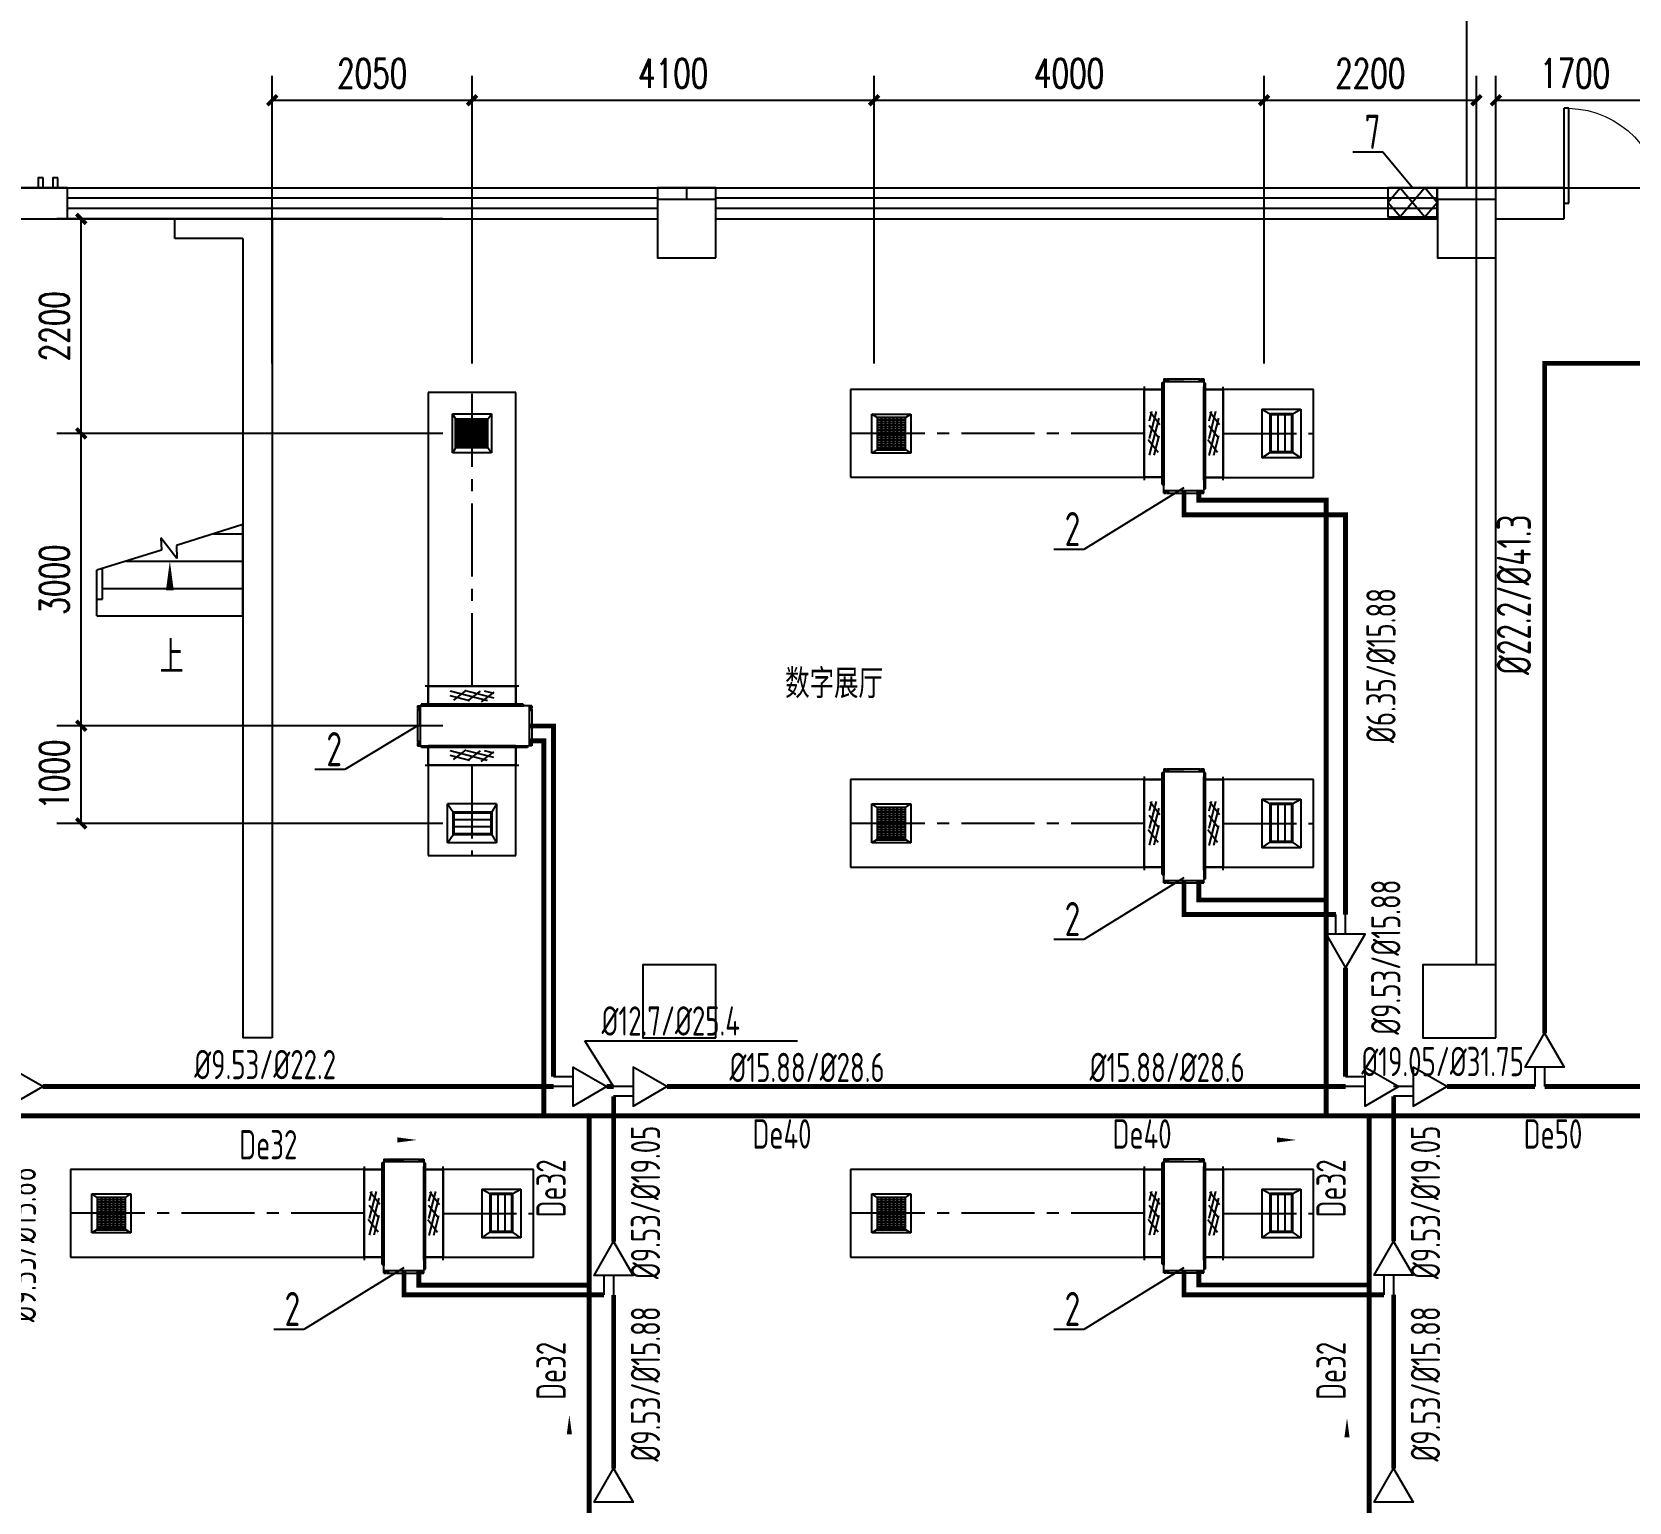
# Model space of a CAD drawing. Extents: x 1738143 to 1822243, y -608375 to -303375.
# Drawn here: x 1767675 to 1784056, y -572024 to -556943 of the extents above; entities that cross this region are included whole.
import ezdxf

# ---------------------------------------------------------------- set-up
doc = ezdxf.new("R2010")
doc.units = 0
doc.header["$LTSCALE"] = 1000
doc.header["$MEASUREMENT"] = 0
doc.linetypes.add('CENTER2', pattern=[1.125, 0.75, -0.125, 0.125, -0.125])
doc.layers.add('A-FLOR-IDEN', color=7, linetype='Continuous', lineweight=20)
for name, color, linetype in [('COLUMN', 9, 'Continuous'), ('DIM-空冷凝水', 3, 'Continuous'), ('DIM_SYMB', 3, 'Continuous'), ('DUCT-排风风口', 7, 'Continuous'), ('DUCT-送风中心线', 5, 'CENTER2'), ('DUCT-送风法兰', 2, 'Continuous'), ('DUCT-送风管', 4, 'Continuous'), ('DUCT-送风管端线', 2, 'Continuous'), ('DUCT-送风阀门', 7, 'Continuous'), ('PIPE-空冷凝水', 150, 'CENTER2'), ('STAIR', 2, 'Continuous'), ('TH_DIM', 3, 'Continuous'), ('TH_TEXT', 7, 'Continuous'), ('VRV-EQUIP', 7, 'Continuous'), ('VRV-PIPE', 1, 'Continuous'), ('VRV-配件', 1, 'Continuous'), ('WALL', 9, 'Continuous'), ('WINDOW', 4, 'Continuous'), ('采暖', 7, 'Continuous')]:
    doc.layers.add(name, color=color, linetype=linetype)
doc.styles.add('_TCH_DIM', font='SIMPLEX', dxfattribs={"bigfont": 'GBCBIG'})
doc.styles.add('_TCH_DIM_T3', font='SIMPLEX', dxfattribs={"width": 0.705882, "bigfont": 'GBCBIG'})
doc.styles.add('ROS', font='simhei.ttf', dxfattribs={"width": 0.7})
doc.styles.add('TSSD_Dimension', font='tssdeng.shx', dxfattribs={"width": 0.7, "bigfont": 'hztxt.shx'})
doc.styles.add('TSSD_Rein', font='Tssdeng.shx', dxfattribs={"width": 0.7, "bigfont": 'hztxt.shx'})
doc.dimstyles.new('_TCH_ARCH&&100', dxfattribs={"dimtxt": 297.5, "dimasz": 100, "dimexe": 250, "dimexo": 300, "dimgap": 126.25, "dimtad": 1, "dimdec": 0, "dimzin": 0, "dimdsep": 46, "dimtxsty": '_TCH_DIM_T3', "dimblk": 'ARCHTICK', "dimcen": 0.09, "dimclrt": 7, "dimazin": 2, "dimtfac": 1, "dimtdec": 0, "dimtix": 1, "dimtmove": 2, "dimatfit": 3, "dimfxl": 30, "dimtolj": 1, "dimtzin": 0, "dimarcsym": 0})

# ---------------------------------------------------------------- blocks, each defined once
blk = doc.blocks.new('_FZHK')
blk.add_lwpolyline([(-0.5, -0.5), (0.5, -0.5), (0.5, 0.5), (-0.5, 0.5)], close=True)
blk = doc.blocks.new('$DorLib2D$00000002')
for p, q in [((-0.5, 0), (-0.5, 0.4875)), ((-0.475, 0.4875), (-0.5, 0.4875)), ((-0.475, 0), (-0.475, 0.4875)), ((0.475, 0), (0.475, 0.4875)), ((0.475, 0.4875), (0.5, 0.4875)), ((0.5, 0), (0.5, 0.4875)), ((-0.5, 0), (-0.475, 0)), ((0.5, 0), (0.475, 0))]:
    blk.add_line(p, q)
at = {"lineweight": 13}
for centre, start, end in [((-0.4875, 0), 0, 88.53072), ((0.4875, 0), 91.46928, 180)]:
    blk.add_arc(centre, 0.4875, start, end, dxfattribs=at)
blk = doc.blocks.new('$WINLIB2D$00000001')
at = {"color": 0}
for points in [[(-0.5, 0.5), (-0.5, -0.5)], [(-0.5, 0.5), (0.5, 0.5)], [(0.5, -0.5), (0.5, 0.5)], [(0.5, 0.1667), (-0.5, 0.1667)], [(0.5, -0.1667), (-0.5, -0.1667)], [(-0.5, -0.5), (0.5, -0.5)]]:
    blk.add_lwpolyline(points, dxfattribs=at)
blk = doc.blocks.new('A$C5FE91731')
at = {"color": 175}
for points in [[(-23493.2, 19801.1), (-23543.2, 19801.1), (-23543.2, 19701.1), (-23493.2, 19701.1)], [(-23343.2, 19801.1), (-23393.2, 19801.1), (-23393.2, 19701.1), (-23343.2, 19701.1)]]:
    blk.add_lwpolyline(points, close=True, dxfattribs=at)
at = {"layer": 'DIM_SYMB'}
blk.add_lwpolyline([(-22193.2, 15171.1, 0, 0, 0), (-22193.2, 15871.1, 0, 80, 0), (-22193.2, 15571.1, 0, 0, 0)], format="xyseb", dxfattribs=at)
at = {"layer": 'STAIR'}
for p, q in [((-21443.2, 16245.8), (-22126.5, 16032)), ((-21443.2, 15311.1), (-21443.2, 16245.8)), ((-22120.9, 15897.1), (-22284.2, 16110.8)), ((-22284.2, 16110.8), (-22279, 15984.3)), ((-21745.9, 16151.1), (-21443.2, 16151.1)), ((-22279, 15984.3), (-22943.2, 15776.4)), ((-22126.5, 16032), (-22120.9, 15897.1)), ((-22943.2, 15481.1), (-22943.2, 15776.4)), ((-22943.2, 15481.1), (-22943.2, 15776.4)), ((-22883.2, 15481.1), (-22883.2, 15795.2)), ((-22640.6, 15871.1), (-21443.2, 15871.1)), ((-22883.2, 15591.1), (-21443.2, 15591.1)), ((-22943.2, 15311.1), (-22943.2, 15481.1)), ((-22943.2, 15481.1), (-22883.2, 15481.1)), ((-22943.2, 15311.1), (-21443.2, 15311.1))]:
    blk.add_line(p, q, dxfattribs=at)
blk.add_lwpolyline([(-893.2, 19701.1), (-893.2, 22701.1), (-8893.2, 22701.1), (-8893.2, 19701.1)], dxfattribs=at)
at = {"layer": 'WALL'}
for p, q in [((-23243.2, 19701.1), (-25313.2, 19701.1)), ((-23243.2, 19381.1), (-23243.2, 19701.1)), ((-16893.2, 19701.1), (-17193.2, 19701.1)), ((-17193.2, 19701.1), (-17193.2, 19581.1)), ((-16593.6, 19701.1), (-16893.2, 19701.1)), ((-16893.2, 19701.1), (-16893.2, 19581.1)), ((-16593.6, 19581.1), (-16593.6, 19701.1)), ((-8893.2, 19701.1), (-9193.6, 19701.1)), ((-9193.6, 19701.1), (-9193.6, 19381.1)), ((-7893.2, 19701.1), (-8893.2, 19701.1)), ((-7893.2, 19381.1), (-7893.2, 19701.1)), ((-24593.2, 19381.1), (-23243.2, 19381.1)), ((-21143.2, 19381.1), (-22143.2, 19381.1)), ((-22143.2, 19181.1), (-22143.2, 19381.1)), ((-21143.2, 19381.1), (-21143.2, 10981.1)), ((-9193.6, 19381.1), (-9193.2, 19381.1)), ((-8593.2, 19381.1), (-7893.2, 19381.1)), ((-21443.2, 19181.1), (-22143.2, 19181.1)), ((-21443.2, 19181.1), (-21443.2, 10981.1)), ((-8793.2, 11731.1), (-8793.2, 18981.1)), ((-8593.2, 11731.1), (-8593.2, 18981.1)), ((-21143.2, 10981.1), (-21443.2, 10981.1))]:
    blk.add_line(p, q, dxfattribs=at)
at = {"layer": 'COLUMN', "rotation": 90}
for p, xscale, yscale, zscale in [((-16893.2, 19281.1), 600, 600, 600), ((-8893.2, 19281.1), 600, 600, 600), ((-16968.2, 11356.1), 749.9999999131542, 750, 750), ((-8968.2, 11356.1), 749.9999999131542, 750, 750)]:
    blk.add_blockref('_FZHK', p, dxfattribs=dict(at, xscale=xscale, yscale=yscale, zscale=zscale))
at = {"layer": 'WINDOW', "rotation": 180}
for name, p, xscale, yscale, zscale in [('$DorLib2D$00000002', (-6893.2, 19541.1), 2000, -2000, 2000), ('$WINLIB2D$00000001', (-20218.2, 19541.1), -6050.000000000058, 320, -6050.000000000058), ('$WINLIB2D$00000001', (-12893.6, 19541.1), -7400, 320, -7400)]:
    blk.add_blockref(name, p, dxfattribs=dict(at, xscale=xscale, yscale=yscale, zscale=zscale))
at = {"layer": 'A-FLOR-IDEN', "style": 'ROS', "width": 0.7}
blk.add_text('数字展厅', height=262.87, dxfattribs=at).set_placement((-15883, 14493.4))
at = {"layer": 'DIM_SYMB', "color": 7, "style": '_TCH_DIM'}
blk.add_text('上', height=337.6, dxfattribs=at).set_placement((-22297.5, 14716.1))
blk = doc.blocks.new('_ArchTick')
at = {"color": 0, "linetype": 'ByBlock', "const_width": 0.4}
blk.add_lwpolyline([(-0.5, -0.5), (0.5, 0.5)], dxfattribs=at)
blk = doc.blocks.new('*D641')
at = {"layer": 'Defpoints', "color": 0, "transparency": 16777216}
for p in [(1784313, -557644), (1782690, -560644), (1784313, -560644)]:
    blk.add_point(p, dxfattribs=at)
at = {"layer": 'TH_DIM', "color": 0, "lineweight": -2, "transparency": 16777216}
for p, q in [((1782690, -560344), (1782690, -557394)), ((1784313, -560344), (1784313, -557394)), ((1782690, -557644), (1784313, -557644))]:
    blk.add_line(p, q, dxfattribs=at)
at = {"layer": 'TH_DIM', "color": 0, "lineweight": -2, "transparency": 16777216, "xscale": 100, "yscale": 100, "zscale": 100, "rotation": 180}
blk.add_blockref('_ArchTick', (1782690, -557644), dxfattribs=at)
at = {"layer": 'TH_DIM', "color": 0, "lineweight": -2, "transparency": 16777216, "xscale": 100, "yscale": 100, "zscale": 100}
blk.add_blockref('_ArchTick', (1784313, -557644), dxfattribs=at)
at = {"layer": 'TH_DIM', "color": 7, "transparency": 16777216, "insert": (1783502, -557369), "char_height": 297.5, "attachment_point": 5, "style": '_TCH_DIM_T3'}
blk.add_mtext('\\A1;1700', dxfattribs=at)
blk = doc.blocks.new('*D642')
at = {"layer": 'Defpoints', "color": 0, "transparency": 16777216}
for p in [(1772190, -557644), (1770140, -560644), (1772190, -560644)]:
    blk.add_point(p, dxfattribs=at)
at = {"layer": 'TH_DIM', "color": 0, "lineweight": -2, "transparency": 16777216}
for p, q in [((1770140, -560344), (1770140, -557394)), ((1772190, -560344), (1772190, -557394)), ((1770140, -557644), (1772190, -557644))]:
    blk.add_line(p, q, dxfattribs=at)
at = {"layer": 'TH_DIM', "color": 0, "lineweight": -2, "transparency": 16777216, "xscale": 100, "yscale": 100, "zscale": 100, "rotation": 180}
blk.add_blockref('_ArchTick', (1770140, -557644), dxfattribs=at)
at = {"layer": 'TH_DIM', "color": 0, "lineweight": -2, "transparency": 16777216, "xscale": 100, "yscale": 100, "zscale": 100}
blk.add_blockref('_ArchTick', (1772190, -557644), dxfattribs=at)
at = {"layer": 'TH_DIM', "color": 7, "transparency": 16777216, "insert": (1771165, -557369), "char_height": 297.5, "attachment_point": 5, "style": '_TCH_DIM_T3'}
blk.add_mtext('\\A1;2050', dxfattribs=at)
blk = doc.blocks.new('*D643')
at = {"layer": 'Defpoints', "color": 0, "transparency": 16777216}
for p in [(1776313, -557644), (1772190, -560644), (1776313, -560644)]:
    blk.add_point(p, dxfattribs=at)
at = {"layer": 'TH_DIM', "color": 0, "lineweight": -2, "transparency": 16777216}
for p, q in [((1772190, -560344), (1772190, -557394)), ((1776313, -560344), (1776313, -557394)), ((1772190, -557644), (1776313, -557644))]:
    blk.add_line(p, q, dxfattribs=at)
at = {"layer": 'TH_DIM', "color": 0, "lineweight": -2, "transparency": 16777216, "xscale": 100, "yscale": 100, "zscale": 100, "rotation": 180}
blk.add_blockref('_ArchTick', (1772190, -557644), dxfattribs=at)
at = {"layer": 'TH_DIM', "color": 0, "lineweight": -2, "transparency": 16777216, "xscale": 100, "yscale": 100, "zscale": 100}
blk.add_blockref('_ArchTick', (1776313, -557644), dxfattribs=at)
at = {"layer": 'TH_DIM', "color": 7, "transparency": 16777216, "insert": (1774252, -557369), "char_height": 297.5, "attachment_point": 5, "style": '_TCH_DIM_T3'}
blk.add_mtext('\\A1;4100', dxfattribs=at)
blk = doc.blocks.new('*D644')
at = {"layer": 'Defpoints', "color": 0, "transparency": 16777216}
for p in [(1780313, -557644), (1776313, -560644), (1780313, -560644)]:
    blk.add_point(p, dxfattribs=at)
at = {"layer": 'TH_DIM', "color": 0, "lineweight": -2, "transparency": 16777216}
for p, q in [((1776313, -560344), (1776313, -557394)), ((1780313, -560344), (1780313, -557394)), ((1776313, -557644), (1780313, -557644))]:
    blk.add_line(p, q, dxfattribs=at)
at = {"layer": 'TH_DIM', "color": 0, "lineweight": -2, "transparency": 16777216, "xscale": 100, "yscale": 100, "zscale": 100, "rotation": 180}
blk.add_blockref('_ArchTick', (1776313, -557644), dxfattribs=at)
at = {"layer": 'TH_DIM', "color": 0, "lineweight": -2, "transparency": 16777216, "xscale": 100, "yscale": 100, "zscale": 100}
blk.add_blockref('_ArchTick', (1780313, -557644), dxfattribs=at)
at = {"layer": 'TH_DIM', "color": 7, "transparency": 16777216, "insert": (1778313, -557369), "char_height": 297.5, "attachment_point": 5, "style": '_TCH_DIM_T3'}
blk.add_mtext('\\A1;4000', dxfattribs=at)
blk = doc.blocks.new('*D645')
at = {"layer": 'Defpoints', "color": 0, "transparency": 16777216}
for p in [(1782490, -557644), (1780313, -560644), (1782490, -560644)]:
    blk.add_point(p, dxfattribs=at)
at = {"layer": 'TH_DIM', "color": 0, "lineweight": -2, "transparency": 16777216}
for p, q in [((1780313, -560344), (1780313, -557394)), ((1782490, -560344), (1782490, -557394)), ((1780313, -557644), (1782490, -557644))]:
    blk.add_line(p, q, dxfattribs=at)
at = {"layer": 'TH_DIM', "color": 0, "lineweight": -2, "transparency": 16777216, "xscale": 100, "yscale": 100, "zscale": 100, "rotation": 180}
blk.add_blockref('_ArchTick', (1780313, -557644), dxfattribs=at)
at = {"layer": 'TH_DIM', "color": 0, "lineweight": -2, "transparency": 16777216, "xscale": 100, "yscale": 100, "zscale": 100}
blk.add_blockref('_ArchTick', (1782490, -557644), dxfattribs=at)
at = {"layer": 'TH_DIM', "color": 7, "transparency": 16777216, "insert": (1781402, -557369), "char_height": 297.5, "attachment_point": 5, "style": '_TCH_DIM_T3'}
blk.add_mtext('\\A1;2200', dxfattribs=at)
blk = doc.blocks.new('*D646')
at = {"layer": 'Defpoints', "color": 0, "transparency": 16777216}
for p in [(1768181, -564061), (1772188, -564061), (1772188, -565062)]:
    blk.add_point(p, dxfattribs=at)
at = {"layer": 'TH_DIM', "color": 0, "lineweight": -2, "transparency": 16777216}
for p, q in [((1771888, -564061), (1767931, -564061)), ((1768181, -565062), (1768181, -564061)), ((1771888, -565062), (1767931, -565062))]:
    blk.add_line(p, q, dxfattribs=at)
at = {"layer": 'TH_DIM', "color": 0, "lineweight": -2, "transparency": 16777216, "xscale": 100, "yscale": 100, "zscale": 100}
for p, rotation in [((1768181, -564061), 90), ((1768181, -565062), 270)]:
    blk.add_blockref('_ArchTick', p, dxfattribs=dict(at, rotation=rotation))
at = {"layer": 'TH_DIM', "color": 7, "transparency": 16777216, "insert": (1767906, -564561), "char_height": 297.5, "attachment_point": 5, "rotation": 90, "style": '_TCH_DIM_T3'}
blk.add_mtext('\\A1;1000', dxfattribs=at)
blk = doc.blocks.new('*D647')
at = {"layer": 'Defpoints', "color": 0, "transparency": 16777216}
for p in [(1768181, -561062), (1772188, -561062), (1772188, -564061)]:
    blk.add_point(p, dxfattribs=at)
at = {"layer": 'TH_DIM', "color": 0, "lineweight": -2, "transparency": 16777216}
for p, q in [((1771888, -561062), (1767931, -561062)), ((1768181, -564061), (1768181, -561062)), ((1771888, -564061), (1767931, -564061))]:
    blk.add_line(p, q, dxfattribs=at)
at = {"layer": 'TH_DIM', "color": 0, "lineweight": -2, "transparency": 16777216, "xscale": 100, "yscale": 100, "zscale": 100}
for p, rotation in [((1768181, -561062), 90), ((1768181, -564061), 270)]:
    blk.add_blockref('_ArchTick', p, dxfattribs=dict(at, rotation=rotation))
at = {"layer": 'TH_DIM', "color": 7, "transparency": 16777216, "insert": (1767906, -562561), "char_height": 297.5, "attachment_point": 5, "rotation": 90, "style": '_TCH_DIM_T3'}
blk.add_mtext('\\A1;3000', dxfattribs=at)
blk = doc.blocks.new('*D648')
at = {"layer": 'Defpoints', "color": 0, "transparency": 16777216}
for p in [(1768181, -558862), (1772188, -558862), (1772188, -561062)]:
    blk.add_point(p, dxfattribs=at)
at = {"layer": 'TH_DIM', "color": 0, "lineweight": -2, "transparency": 16777216}
for p, q in [((1771888, -558862), (1767931, -558862)), ((1768181, -561062), (1768181, -558862)), ((1771888, -561062), (1767931, -561062))]:
    blk.add_line(p, q, dxfattribs=at)
at = {"layer": 'TH_DIM', "color": 0, "lineweight": -2, "transparency": 16777216, "xscale": 100, "yscale": 100, "zscale": 100}
for p, rotation in [((1768181, -558862), 90), ((1768181, -561062), 270)]:
    blk.add_blockref('_ArchTick', p, dxfattribs=dict(at, rotation=rotation))
at = {"layer": 'TH_DIM', "color": 7, "transparency": 16777216, "insert": (1767906, -559962), "char_height": 297.5, "attachment_point": 5, "rotation": 90, "style": '_TCH_DIM_T3'}
blk.add_mtext('\\A1;2200', dxfattribs=at)
blk = doc.blocks.new('$风口$00000108')
for p, q in [((-250, 135), (-190, 75)), ((-250, -135), (-250, 135)), ((250, 135), (200, 75)), ((250, 135), (250, -135)), ((200, 25), (-190, 25)), ((-250, -135), (-190, -75)), ((200, -25), (-190, -25)), ((200, -75), (250, -135)), ((250, -135), (-250, -135))]:
    blk.add_line(p, q)
at = {"linetype": 'Continuous'}
blk.add_line((250, 135), (-250, 135), dxfattribs=at)
at = {"lineweight": 40}
for p, q in [((-190, 75), (200, 75)), ((-190, -75), (-190, 75)), ((200, 75), (200, -75)), ((-190, -75), (200, -75))]:
    blk.add_line(p, q, dxfattribs=at)
blk = doc.blocks.new('$风口$00000138')
for p, q in [((-195, 130), (195, 130)), ((-195, -130), (-195, 130)), ((-160, 95), (-195, 130)), ((160, 95), (195, 130)), ((195, 130), (195, -130)), ((160, 95), (-160, 95)), ((160, -95), (160, 95)), ((-160, -95), (-195, -130)), ((-160, -95), (160, -95)), ((160, -95), (195, -130)), ((195, -130), (-195, -130))]:
    blk.add_line(p, q)
at = {"lineweight": 40}
blk.add_line((-160, 95), (-160, -95), dxfattribs=at)
at = {"lineweight": -3}
for p, q in [((-140, 68.5), (-160, 68.5)), ((-160, 64), (-140, 64)), ((-140, 42), (-160, 42)), ((-160, 37.5), (-140, 37.5)), ((-140, 15.5), (-160, 15.5)), ((-160, 11), (-140, 11)), ((-140, -95), (-140, 95)), ((-135, 95), (-135, -95)), ((-115, 68.5), (-135, 68.5)), ((-135, 64), (-115, 64)), ((-115, 42), (-135, 42)), ((-135, 37.5), (-115, 37.5)), ((-115, 15.5), (-135, 15.5)), ((-135, 11), (-115, 11)), ((-115, -95), (-115, 95)), ((-110, 95), (-110, -95)), ((-90, 68.5), (-110, 68.5)), ((-110, 64), (-90, 64)), ((-90, 42), (-110, 42)), ((-110, 37.5), (-90, 37.5)), ((-90, 15.5), (-110, 15.5)), ((-110, 11), (-90, 11)), ((-90, -95), (-90, 95)), ((-85, 95), (-85, -95)), ((-65, 68.5), (-85, 68.5)), ((-85, 64), (-65, 64)), ((-65, 42), (-85, 42)), ((-85, 37.5), (-65, 37.5)), ((-65, 15.5), (-85, 15.5)), ((-85, 11), (-65, 11)), ((-65, -95), (-65, 95)), ((-60, 95), (-60, -95)), ((-40, 68.5), (-60, 68.5)), ((-60, 64), (-40, 64)), ((-40, 42), (-60, 42)), ((-60, 37.5), (-40, 37.5)), ((-40, 15.5), (-60, 15.5)), ((-60, 11), (-40, 11)), ((-40, -95), (-40, 95)), ((-35, 95), (-35, -95)), ((-15, 68.5), (-35, 68.5)), ((-35, 64), (-15, 64)), ((-15, 42), (-35, 42)), ((-35, 37.5), (-15, 37.5)), ((-15, 15.5), (-35, 15.5)), ((-35, 11), (-15, 11)), ((-15, -95), (-15, 95)), ((-10, 95), (-10, -95)), ((10, 68.5), (-10, 68.5)), ((-10, 64), (10, 64)), ((10, 42), (-10, 42)), ((-10, 37.5), (10, 37.5)), ((10, 15.5), (-10, 15.5)), ((-10, 11), (10, 11)), ((10, -95), (10, 95)), ((15, 95), (15, -95)), ((35, 68.5), (15, 68.5)), ((15, 64), (35, 64)), ((35, 42), (15, 42)), ((15, 37.5), (35, 37.5)), ((35, 15.5), (15, 15.5)), ((15, 11), (35, 11)), ((35, -95), (35, 95)), ((40, 95), (40, -95)), ((60, 68.5), (40, 68.5)), ((40, 64), (60, 64)), ((60, 42), (40, 42)), ((40, 37.5), (60, 37.5)), ((60, 15.5), (40, 15.5)), ((40, 11), (60, 11)), ((60, -95), (60, 95)), ((65, 95), (65, -95)), ((85, 68.5), (65, 68.5)), ((65, 64), (85, 64)), ((85, 42), (65, 42)), ((65, 37.5), (85, 37.5)), ((85, 15.5), (65, 15.5)), ((65, 11), (85, 11)), ((85, -95), (85, 95)), ((90, 95), (90, -95)), ((110, 68.5), (90, 68.5)), ((90, 64), (110, 64)), ((110, 42), (90, 42)), ((90, 37.5), (110, 37.5)), ((110, 15.5), (90, 15.5)), ((90, 11), (110, 11)), ((110, -95), (110, 95)), ((115, 95), (115, -95)), ((135, 68.5), (115, 68.5)), ((115, 64), (135, 64)), ((135, 42), (115, 42)), ((115, 37.5), (135, 37.5)), ((135, 15.5), (115, 15.5)), ((115, 11), (135, 11)), ((135, -95), (135, 95)), ((140, 95), (140, -95)), ((160, 68.5), (140, 68.5)), ((140, 64), (160, 64)), ((160, 42), (140, 42)), ((140, 37.5), (160, 37.5)), ((160, 15.5), (140, 15.5)), ((140, 11), (160, 11)), ((-140, -11), (-160, -11)), ((-160, -15.5), (-140, -15.5)), ((-140, -37.5), (-160, -37.5)), ((-160, -42), (-140, -42)), ((-140, -64), (-160, -64)), ((-160, -68.5), (-140, -68.5)), ((-115, -11), (-135, -11)), ((-135, -15.5), (-115, -15.5)), ((-115, -37.5), (-135, -37.5)), ((-135, -42), (-115, -42)), ((-115, -64), (-135, -64)), ((-135, -68.5), (-115, -68.5)), ((-90, -11), (-110, -11)), ((-110, -15.5), (-90, -15.5)), ((-90, -37.5), (-110, -37.5)), ((-110, -42), (-90, -42)), ((-90, -64), (-110, -64)), ((-110, -68.5), (-90, -68.5)), ((-65, -11), (-85, -11)), ((-85, -15.5), (-65, -15.5)), ((-65, -37.5), (-85, -37.5)), ((-85, -42), (-65, -42)), ((-65, -64), (-85, -64)), ((-85, -68.5), (-65, -68.5)), ((-40, -11), (-60, -11)), ((-60, -15.5), (-40, -15.5)), ((-40, -37.5), (-60, -37.5)), ((-60, -42), (-40, -42)), ((-40, -64), (-60, -64)), ((-60, -68.5), (-40, -68.5)), ((-15, -11), (-35, -11)), ((-35, -15.5), (-15, -15.5)), ((-15, -37.5), (-35, -37.5)), ((-35, -42), (-15, -42)), ((-15, -64), (-35, -64)), ((-35, -68.5), (-15, -68.5)), ((10, -11), (-10, -11)), ((-10, -15.5), (10, -15.5)), ((10, -37.5), (-10, -37.5)), ((-10, -42), (10, -42)), ((10, -64), (-10, -64)), ((-10, -68.5), (10, -68.5)), ((35, -11), (15, -11)), ((15, -15.5), (35, -15.5)), ((35, -37.5), (15, -37.5)), ((15, -42), (35, -42)), ((35, -64), (15, -64)), ((15, -68.5), (35, -68.5)), ((60, -11), (40, -11)), ((40, -15.5), (60, -15.5)), ((60, -37.5), (40, -37.5)), ((40, -42), (60, -42)), ((60, -64), (40, -64)), ((40, -68.5), (60, -68.5)), ((85, -11), (65, -11)), ((65, -15.5), (85, -15.5)), ((85, -37.5), (65, -37.5)), ((65, -42), (85, -42)), ((85, -64), (65, -64)), ((65, -68.5), (85, -68.5)), ((110, -11), (90, -11)), ((90, -15.5), (110, -15.5)), ((110, -37.5), (90, -37.5)), ((90, -42), (110, -42)), ((110, -64), (90, -64)), ((90, -68.5), (110, -68.5)), ((135, -11), (115, -11)), ((115, -15.5), (135, -15.5)), ((135, -37.5), (115, -37.5)), ((115, -42), (135, -42)), ((135, -64), (115, -64)), ((115, -68.5), (135, -68.5)), ((160, -11), (140, -11)), ((140, -15.5), (160, -15.5)), ((160, -37.5), (140, -37.5)), ((140, -42), (160, -42)), ((160, -64), (140, -64)), ((140, -68.5), (160, -68.5))]:
    blk.add_line(p, q, dxfattribs=at)
blk = doc.blocks.new('$VRV_海信日立$00000013')
for p, q in [((-450, 135), (-430, 135)), ((-450, 135), (-450, 118.25)), ((-443.5, 118.25), (-450, 118.25)), ((-443.5, 111.75), (-450, 111.75)), ((-450, 111.75), (-450, -111.75)), ((-443.5, 118.25), (-443.5, 121.5)), ((-443.5, 108.5), (-443.5, 111.75)), ((-436.5, 121.5), (-436.5, 108.5)), ((-430, 135), (-430, -135)), ((-429.6, 134.6), (-430, 134.6)), ((-430, -0.5), (-430, 134.6)), ((-429.6, 135), (-429.6, 134.6)), ((-429.6, 135), (389, 135)), ((-429, 135.5), (-429, 135)), ((389, 135.5), (-429, 135.5)), ((389, 135), (-429, 135)), ((382, 147.5), (-422, 147.5)), ((-422, 147.5), (-422, 135.5)), ((375, 135.5), (375, 135)), ((382, 147.5), (382, 135.5)), ((389, 135.5), (389, 135)), ((389, 134.6), (389, 135)), ((430, 134.6), (389, 134.6)), ((430, 134.6), (429.6, 134.6)), ((430, 135), (430, -135)), ((450, 135), (430, 135)), ((430, 134.6), (430, -6.5)), ((436.5, 121.5), (436.5, 108.5)), ((443.5, 118.25), (443.5, 121.5)), ((443.5, 118.25), (450, 118.25)), ((443.5, 111.75), (450, 111.75)), ((443.5, 108.5), (443.5, 111.75)), ((450, 135), (450, 118.25)), ((450, 111.75), (450, -111.75)), ((430, -46.617211), (430, -74.743728)), ((430, -84.256272), (430, -135)), ((-443.5, -111.75), (-450, -111.75)), ((-450, -118.25), (-450, -135)), ((-443.5, -118.25), (-450, -118.25)), ((-450, -135), (-430, -135)), ((-443.5, -108.5), (-443.5, -111.75)), ((-443.5, -118.25), (-443.5, -121.5)), ((-436.5, -121.5), (-436.5, -108.5)), ((-430, -134.6), (-429.6, -134.6)), ((-429.6, -134.6), (-429.6, -135)), ((-429.6, -135), (-425, -135)), ((-425, -135), (425.014933, -135)), ((-425, -135.5), (-425, -135)), ((-425, -135.5), (425.014933, -135.5)), ((-418, -147.5), (-418, -135)), ((418, -147.5), (-418, -147.5)), ((418, -135.5), (418, -147.5)), ((425, -135), (425, -135.5)), ((429.6, -135), (425.014933, -135)), ((430, -134.6), (429.6, -134.6)), ((429.6, -134.6), (429.6, -135)), ((450, -135), (430, -135)), ((436.5, -108.5), (436.5, -121.5)), ((443.5, -108.5), (443.5, -111.75)), ((443.5, -111.75), (450, -111.75)), ((443.5, -118.25), (450, -118.25)), ((443.5, -118.25), (443.5, -121.5)), ((450, -118.25), (450, -135))]:
    blk.add_line(p, q)
for centre, start, end in [((-440, 121.5), 90, 180), ((-440, 108.5), 180, 270), ((-440, 121.5), 0, 90), ((-440, 108.5), 270, 0), ((440, 121.5), 90, 180), ((440, 108.5), 180, 270), ((440, 121.5), 0, 90), ((440, 108.5), 270, 0), ((-440, -108.5), 90, 180), ((-440, -108.5), 0, 90), ((440, -108.5), 90, 180), ((440, -108.5), 0, 90), ((-440, -121.5), 180, 270), ((-440, -121.5), 270, 0), ((440, -121.5), 180, 270), ((440, -121.5), 270, 0)]:
    blk.add_arc(centre, 3.5, start, end)
blk = doc.blocks.new('00000589Body')
at = {"color": 0, "linetype": 'ByBlock', "lineweight": -2}
for p, q in [((250, 500), (-250, 500)), ((-250, -500), (-250, 500)), ((250, -500), (250, 500)), ((-250, -500), (250, -500))]:
    blk.add_line(p, q, dxfattribs=at)
at = {"color": 0, "linetype": 'ByBlock'}
for p, q in [((-125, -174), (120, 250)), ((-125, 26), (4, 250)), ((145, 69), (-105, 213)), ((125, -93), (-125, 51)), ((-53, -250), (125, 59)), ((96, -246), (-154, -102)), ((62, -250), (125, -141))]:
    blk.add_line(p, q, dxfattribs=at)

msp = doc.modelspace()

# ---------------------------------------------------------------- hatches: boundary and pattern name
at = {"layer": 'PIPE-空冷凝水', "linetype": 'CENTER2'}
for points in [[(1779642.5, -561747.4), (1779617.5, -561747.4), (1779617.5, -561772.4)], [(1779642.5, -561747.4), (1779642.5, -561772.4), (1779617.5, -561772.4)], [(1780948.5, -561747.4), (1780948.5, -561722.4), (1780973.5, -561722.4)], [(1780948.5, -561747.4), (1780973.5, -561747.4), (1780973.5, -561722.4)], [(1772924.7, -564214.4), (1772924.7, -564189.4), (1772949.7, -564189.4)], [(1772924.7, -564214.4), (1772949.7, -564214.4), (1772949.7, -564189.4)], [(1779642.5, -565847.4), (1779617.5, -565847.4), (1779617.5, -565872.4)], [(1779642.5, -565847.4), (1779642.5, -565872.4), (1779617.5, -565872.4)], [(1771642.5, -569799.2), (1771617.5, -569799.2), (1771617.5, -569824.2)], [(1771642.5, -569799.2), (1771642.5, -569824.2), (1771617.5, -569824.2)], [(1779642.5, -569797.4), (1779617.5, -569797.4), (1779617.5, -569822.4)], [(1779642.5, -569797.4), (1779642.5, -569822.4), (1779617.5, -569822.4)]]:
    msp.add_hatch(color=256, dxfattribs=at).paths.add_polyline_path(points)
at = {"layer": 'VRV-PIPE', "linetype": 'Continuous'}
for points in [[(1783189.7, -560342.5), (1783164.7, -560342.5), (1783164.7, -560317.5)], [(1783189.7, -560342.5), (1783189.7, -560317.5), (1783164.7, -560317.5)], [(1779491, -561897.4), (1779466, -561897.4), (1779466, -561922.4)], [(1779491, -561897.4), (1779491, -561922.4), (1779466, -561922.4)], [(1781148.5, -561897.4), (1781148.5, -561872.4), (1781173.5, -561872.4)], [(1781148.5, -561897.4), (1781173.5, -561897.4), (1781173.5, -561872.4)], [(1773024.7, -564062.9), (1773024.7, -564037.9), (1773049.7, -564037.9)], [(1773024.7, -564062.9), (1773049.7, -564062.9), (1773049.7, -564037.9)], [(1779491, -565997.4), (1779466, -565997.4), (1779466, -566022.4)], [(1779491, -565997.4), (1779491, -566022.4), (1779466, -566022.4)], [(1771491, -569899.2), (1771466, -569899.2), (1771466, -569924.2)], [(1771491, -569899.2), (1771491, -569924.2), (1771466, -569924.2)], [(1779491, -569897.4), (1779466, -569897.4), (1779466, -569922.4)], [(1779491, -569897.4), (1779491, -569922.4), (1779466, -569922.4)]]:
    msp.add_hatch(color=256, dxfattribs=at).paths.add_polyline_path(points)

# ---------------------------------------------------------------- linework, layer by layer
for p, q in [((1781530.8, -558177.7, 600.2), (1781223.5, -558177.7, 600.2)), ((1781835.1, -558541.6), (1781530.8, -558177.7, 600.2)), ((1779490.3, -561620.6, 2500), (1778464.4, -562252.3, -1899.8)), ((1778464.4, -562252.3, -1899.8), (1778157.1, -562252.3, -1899.8)), ((1771630.7, -564061.4, 2500), (1770883.2, -564510.1, 600.2)), ((1770883.2, -564510.1, 600.2), (1770575.9, -564510.1, 600.2)), ((1779490.3, -565620.6, 2500), (1778464.4, -566252.3, -1899.8)), ((1778464.4, -566252.3, -1899.8), (1778157.1, -566252.3, -1899.8)), ((1773641, -567761.6, 2500), (1773346.6, -567292.4)), ((1773346.6, -567292.4), (1775528.7, -567292.4)), ((1771489.5, -569620.6, 2500), (1770463.6, -570252.3, -1899.8)), ((1779490.3, -569620.6, 2500), (1778464.4, -570252.3, -1899.8)), ((1770463.6, -570252.3, -1899.8), (1770156.3, -570252.3, -1899.8)), ((1778464.4, -570252.3, -1899.8), (1778157.1, -570252.3, -1899.8))]:
    msp.add_line(p, q)
msp.add_lwpolyline([(1757969.7, -561291.6), (1765969.7, -561291.6), (1765969.7, -558541.6), (1806809.7, -558541.6), (1806809.7, -583381.6), (1757969.7, -583381.6), (1757969.7, -561291.6)])
at = {"color": 1}
msp.add_lwpolyline([(1782089.3, -558541.6), (1781580.8, -558541.6), (1781580.8, -558841.6), (1782089.3, -558841.6)], close=True, dxfattribs=at)
msp.add_lwpolyline([(1782089.3, -558691.6), (1781962.2, -558541.6), (1781707.9, -558841.6), (1781580.8, -558691.6), (1781707.9, -558541.6), (1781962.2, -558841.6)], close=True)
at = {"layer": 'DIM-空冷凝水'}
for points in [[(1770779.2, -568309.5, 0, 0, 0), (1771622.7, -568309.5, 0, 53.3, 0), (1771422.7, -568309.5, 0, 0, 0)], [(1779800.7, -568309.5, 0, 0, 0), (1780644.2, -568309.5, 0, 53.3, 0), (1780444.2, -568309.5, 0, 0, 0)], [(1773187.2, -571974.4, 0, 0, 0), (1773187.2, -571130.8, 0, 53.3, 0), (1773187.2, -571330.8, 0, 0, 0)], [(1781162.9, -572005.2, 0, 0, 0), (1781162.9, -571161.6, 0, 53.3, 0), (1781162.9, -571361.6, 0, 0, 0)]]:
    msp.add_lwpolyline(points, format="xyseb", dxfattribs=at)
at = {"layer": 'DUCT-送风中心线'}
for p, q in [((1772189.7, -563654.9), (1772189.7, -560643.8)), ((1779083, -561061.6), (1776071.9, -561061.6)), ((1779894.4, -561062.9), (1780820.9, -561062.9)), ((1772188.4, -564466.4), (1772188.4, -565392.8)), ((1779083, -565061.6), (1776071.9, -565061.6)), ((1779894.4, -565062.9), (1780820.9, -565062.9)), ((1771083, -569061.6), (1768071.9, -569061.6)), ((1771894.4, -569062.9), (1772820.9, -569062.9)), ((1779083, -569061.6), (1776071.9, -569061.6)), ((1779894.4, -569062.9), (1780820.9, -569062.9))]:
    msp.add_line(p, q, dxfattribs=at)
at = {"layer": 'DUCT-送风法兰'}
for p, q in [((1779083.1, -560581.6), (1779083.1, -561541.6)), ((1779283.3, -560581.6), (1779283.3, -561541.6)), ((1779694.1, -561542.9), (1779694.1, -560582.9)), ((1779894.3, -561542.9), (1779894.3, -560582.9)), ((1772669.7, -563655), (1771709.7, -563655)), ((1772669.7, -563855.2), (1771709.7, -563855.2)), ((1771708.4, -564266.1), (1772668.4, -564266.1)), ((1771708.4, -564466.3), (1772668.4, -564466.3)), ((1779083.1, -564581.6), (1779083.1, -565541.6)), ((1779283.3, -564581.6), (1779283.3, -565541.6)), ((1779694.1, -565542.9), (1779694.1, -564582.9)), ((1779894.3, -565542.9), (1779894.3, -564582.9)), ((1771083.1, -568581.6), (1771083.1, -569541.6)), ((1771283.3, -568581.6), (1771283.3, -569541.6)), ((1771694.1, -569542.9), (1771694.1, -568582.9)), ((1771894.3, -569542.9), (1771894.3, -568582.9)), ((1779083.1, -568581.6), (1779083.1, -569541.6)), ((1779283.3, -568581.6), (1779283.3, -569541.6)), ((1779694.1, -569542.9), (1779694.1, -568582.9)), ((1779894.3, -569542.9), (1779894.3, -568582.9))]:
    msp.add_line(p, q, dxfattribs=at)
at = {"layer": 'DUCT-送风管'}
for p, q in [((1772639.7, -560643.8), (1771739.7, -560643.8)), ((1771739.7, -560643.8), (1771739.7, -563654.9)), ((1772639.7, -563654.9), (1772639.7, -560643.8)), ((1779083, -560611.6), (1776071.9, -560611.6)), ((1776071.9, -560611.6), (1776071.9, -561511.6)), ((1779083.2, -560611.6), (1779283.2, -560611.6)), ((1779694.2, -560612.9), (1779894.2, -560612.9)), ((1780820.9, -560612.9), (1779894.4, -560612.9)), ((1780820.9, -561512.9), (1780820.9, -560612.9)), ((1776071.9, -561511.6), (1779083, -561511.6)), ((1779283.2, -561511.6), (1779083.2, -561511.6)), ((1779894.2, -561512.9), (1779694.2, -561512.9)), ((1779894.4, -561512.9), (1780820.9, -561512.9)), ((1771739.7, -563855.1), (1771739.7, -563655.1)), ((1772639.7, -563655.1), (1772639.7, -563855.1)), ((1771738.4, -564466.2), (1771738.4, -564266.2)), ((1772638.4, -564266.2), (1772638.4, -564466.2)), ((1771738.4, -564466.4), (1771738.4, -565392.8)), ((1772638.4, -565392.8), (1772638.4, -564466.4)), ((1779083, -564611.6), (1776071.9, -564611.6)), ((1776071.9, -564611.6), (1776071.9, -565511.6)), ((1779083.2, -564611.6), (1779283.2, -564611.6)), ((1779694.2, -564612.9), (1779894.2, -564612.9)), ((1780820.9, -564612.9), (1779894.4, -564612.9)), ((1780820.9, -565512.9), (1780820.9, -564612.9)), ((1771738.4, -565392.8), (1772638.4, -565392.8)), ((1776071.9, -565511.6), (1779083, -565511.6)), ((1779283.2, -565511.6), (1779083.2, -565511.6)), ((1779894.2, -565512.9), (1779694.2, -565512.9)), ((1779894.4, -565512.9), (1780820.9, -565512.9)), ((1771083, -568611.6), (1768071.9, -568611.6)), ((1768071.9, -568611.6), (1768071.9, -569511.6)), ((1771083.2, -568611.6), (1771283.2, -568611.6)), ((1771694.2, -568612.9), (1771894.2, -568612.9)), ((1772820.9, -568612.9), (1771894.4, -568612.9)), ((1772820.9, -569512.9), (1772820.9, -568612.9)), ((1779083, -568611.6), (1776071.9, -568611.6)), ((1776071.9, -568611.6), (1776071.9, -569511.6)), ((1779083.2, -568611.6), (1779283.2, -568611.6)), ((1779694.2, -568612.9), (1779894.2, -568612.9)), ((1780820.9, -568612.9), (1779894.4, -568612.9)), ((1780820.9, -569512.9), (1780820.9, -568612.9)), ((1768071.9, -569511.6), (1771083, -569511.6)), ((1771283.2, -569511.6), (1771083.2, -569511.6)), ((1771894.2, -569512.9), (1771694.2, -569512.9)), ((1771894.4, -569512.9), (1772820.9, -569512.9)), ((1776071.9, -569511.6), (1779083, -569511.6)), ((1779283.2, -569511.6), (1779083.2, -569511.6)), ((1779894.2, -569512.9), (1779694.2, -569512.9)), ((1779894.4, -569512.9), (1780820.9, -569512.9))]:
    msp.add_line(p, q, dxfattribs=at)
at = {"layer": 'DUCT-送风管端线'}
for p, q in [((1779083, -561511.6), (1779083, -560611.6)), ((1779083.2, -561511.6), (1779083.2, -560611.6)), ((1779283.2, -561511.6), (1779283.2, -560611.6)), ((1779694.2, -561512.9), (1779694.2, -560612.9)), ((1779894.2, -561512.9), (1779894.2, -560612.9)), ((1779894.4, -560612.9), (1779894.4, -561512.9)), ((1771739.7, -563654.9), (1772639.7, -563654.9)), ((1771739.7, -563655.1), (1772639.7, -563655.1)), ((1771739.7, -563855.1), (1772639.7, -563855.1)), ((1771738.4, -564266.2), (1772638.4, -564266.2)), ((1771738.4, -564466.2), (1772638.4, -564466.2)), ((1772638.4, -564466.4), (1771738.4, -564466.4)), ((1779083, -565511.6), (1779083, -564611.6)), ((1779083.2, -565511.6), (1779083.2, -564611.6)), ((1779283.2, -565511.6), (1779283.2, -564611.6)), ((1779694.2, -565512.9), (1779694.2, -564612.9)), ((1779894.2, -565512.9), (1779894.2, -564612.9)), ((1779894.4, -564612.9), (1779894.4, -565512.9)), ((1771083, -569511.6), (1771083, -568611.6)), ((1771083.2, -569511.6), (1771083.2, -568611.6)), ((1771283.2, -569511.6), (1771283.2, -568611.6)), ((1771694.2, -569512.9), (1771694.2, -568612.9)), ((1771894.2, -569512.9), (1771894.2, -568612.9)), ((1771894.4, -568612.9), (1771894.4, -569512.9)), ((1779083, -569511.6), (1779083, -568611.6)), ((1779083.2, -569511.6), (1779083.2, -568611.6)), ((1779283.2, -569511.6), (1779283.2, -568611.6)), ((1779694.2, -569512.9), (1779694.2, -568612.9)), ((1779894.2, -569512.9), (1779894.2, -568612.9)), ((1779894.4, -568612.9), (1779894.4, -569512.9))]:
    msp.add_line(p, q, dxfattribs=at)
at = {"layer": 'PIPE-空冷凝水', "linetype": 'CENTER2', "const_width": 50}
for points in [[(1779642.5, -561747.4), (1779642.5, -561642)], [(1779642.5, -561747.4), (1780948.5, -561747.4)], [(1780948.5, -565847.4), (1780948.5, -561747.4)], [(1772774.7, -564214.4), (1772924.7, -564214.4)], [(1772924.7, -568061.6), (1772924.7, -564214.4)], [(1779642.5, -565647.4), (1779642.5, -565847.4)], [(1780948.5, -565847.4), (1779642.5, -565847.4)], [(1780948.5, -568061.6), (1780948.5, -565847.4)], [(1766989.7, -568061.6), (1772924.7, -568061.6)], [(1772924.7, -568061.6), (1773391, -568061.6)], [(1773391, -568061.6), (1780948.5, -568061.6)], [(1773391, -569799.2), (1773391, -568061.6)], [(1780948.5, -568061.6), (1781391, -568061.6)], [(1781391, -568061.6), (1788948.5, -568061.6)], [(1781391, -569797.4), (1781391, -568061.6)], [(1771642.5, -569649.2), (1771642.5, -569799.2)], [(1779642.5, -569647.4), (1779642.5, -569797.4)], [(1773391, -569799.2), (1771642.5, -569799.2)], [(1773391, -572326.6), (1773391, -569799.2)], [(1781391, -569797.4), (1779642.5, -569797.4)], [(1781391, -572326.6), (1781391, -569797.4)]]:
    msp.add_lwpolyline(points, dxfattribs=at)
at = {"layer": 'VRV-PIPE', "linetype": 'Continuous', "const_width": 50}
for points in [[(1783189.7, -567215.2), (1783189.7, -560342.5)], [(1783189.7, -560342.5), (1794739.7, -560342.5)], [(1779491, -561647.4), (1779491, -561897.4)], [(1779491, -561897.4), (1781148.5, -561897.4)], [(1781148.5, -565997.4), (1781148.5, -561897.4)], [(1772774.7, -564062.9), (1773024.7, -564062.9)], [(1773024.7, -567661.6), (1773024.7, -564062.9)], [(1779491, -565647.4), (1779491, -565997.4)], [(1781048.5, -565997.4), (1779491, -565997.4)], [(1781148.5, -567661.6), (1781148.5, -566543.8)], [(1767786.1, -567761.6), (1773024.7, -567761.6)], [(1773571.1, -567761.6), (1773641, -567761.6)], [(1774187.4, -567761.6), (1781148.5, -567761.6)], [(1782187.4, -567761.6), (1783089.7, -567761.6)], [(1783189.7, -567761.6), (1786118.4, -567761.6)], [(1773641, -569352.8), (1773641, -567861.6)], [(1781641, -569351), (1781641, -567861.6)], [(1771491, -569649.2), (1771491, -569899.2)], [(1779491, -569647.4), (1779491, -569897.4)], [(1773541, -569899.2), (1771491, -569899.2)], [(1773641, -571680.2), (1773641, -569899.2)], [(1781541, -569897.4), (1779491, -569897.4)], [(1781641, -571680.2), (1781641, -569897.4)]]:
    msp.add_lwpolyline(points, dxfattribs=at)
at = {"layer": 'VRV-配件'}
for p, q in [((1781048.5, -566197.4), (1781048.5, -565997.4)), ((1781148.5, -566197.4), (1781148.5, -565997.4)), ((1783089.7, -567561.6), (1783089.7, -567761.6)), ((1783189.7, -567561.6), (1783189.7, -567761.6)), ((1773224.7, -567661.6), (1773024.7, -567661.6)), ((1781348.5, -567661.6), (1781148.5, -567661.6)), ((1773224.7, -567761.6), (1773024.7, -567761.6)), ((1773841, -567761.6), (1773641, -567761.6)), ((1773841, -567861.6), (1773641, -567861.6)), ((1781348.5, -567761.6), (1781148.5, -567761.6)), ((1781841, -567761.6), (1781641, -567761.6)), ((1781841, -567861.6), (1781641, -567861.6)), ((1773541, -569699.2), (1773541, -569899.2)), ((1773641, -569699.2), (1773641, -569899.2)), ((1781541, -569697.4), (1781541, -569897.4)), ((1781641, -569697.4), (1781641, -569897.4))]:
    msp.add_line(p, q, dxfattribs=at)
at = {"layer": 'VRV-配件', "elevation": 2500}
for points in [[(1781148.5, -566543.8), (1781348.5, -566197.4), (1780948.5, -566197.4)], [(1783189.7, -567215.2), (1783389.7, -567561.6), (1782989.7, -567561.6)], [(1767786.1, -567761.6), (1767439.7, -567561.6), (1767439.7, -567961.6)], [(1773571.1, -567761.6), (1773224.7, -567961.6), (1773224.7, -567561.6)], [(1774187.4, -567761.6), (1773841, -567561.6), (1773841, -567961.6)], [(1781694.9, -567761.6), (1781348.5, -567961.6), (1781348.5, -567561.6)], [(1782187.4, -567761.6), (1781841, -567561.6), (1781841, -567961.6)], [(1773641, -569352.8), (1773841, -569699.2), (1773441, -569699.2)], [(1781641, -569351), (1781841, -569697.4), (1781441, -569697.4)], [(1773641, -571680.2), (1773841, -572026.6), (1773441, -572026.6)], [(1781641, -571680.2), (1781841, -572026.6), (1781441, -572026.6)]]:
    msp.add_lwpolyline(points, close=True, dxfattribs=at)

# ---------------------------------------------------------------- block references
msp.add_blockref('A$C5FE91731', (1791282.9, -578242.7))
at = {"layer": 'DUCT-排风风口', "xscale": 1.025641025641026, "yscale": 1.538461538461539}
msp.add_blockref('$风口$00000138', (1772188.4, -561061.6, 2600), dxfattribs=at)
at = {"layer": 'DUCT-排风风口', "xscale": 1.025641025641026, "yscale": 1.538461538461539, "rotation": 90}
for p in [(1776489.7, -561062.9, 2600), (1776489.7, -565062.9, 2600), (1768489.7, -569062.9, 2600), (1776489.7, -569062.9, 2600)]:
    msp.add_blockref('$风口$00000138', p, dxfattribs=at)
at = {"layer": 'DUCT-排风风口', "yscale": 1.481481481481482, "rotation": 90}
for p in [(1780489.7, -561062.9, 2600), (1780489.7, -565062.9, 2600), (1772489.7, -569062.9, 2600), (1780489.7, -569062.9, 2600)]:
    msp.add_blockref('$风口$00000108', p, dxfattribs=at)
at = {"layer": 'DUCT-排风风口', "yscale": 1.481481481481482}
msp.add_blockref('$风口$00000108', (1772188.4, -565061.6, 2600), dxfattribs=at)
at = {"layer": 'DUCT-送风阀门', "xscale": 0.4, "yscale": 0.9}
for p, rotation in [((1779183.2, -561061.6, 2500), 180), ((1779794.2, -561062.9, 2500), 180), ((1772189.7, -563755.1, 2500), 89.99999999999999), ((1772188.4, -564366.2, 2500), 89.99999999999999), ((1779183.2, -565061.6, 2500), 180), ((1779794.2, -565062.9, 2500), 180), ((1771183.2, -569061.6, 2500), 180), ((1771794.2, -569062.9, 2500), 180), ((1779183.2, -569061.6, 2500), 180), ((1779794.2, -569062.9, 2500), 180)]:
    msp.add_blockref('00000589Body', p, dxfattribs=dict(at, rotation=rotation))
at = {"layer": 'VRV-EQUIP', "xscale": 1.3, "yscale": -1.515254237288136, "rotation": 270}
for p in [(1779489.5, -561088.4, 2500), (1779489.5, -565088.4, 2500), (1771489.5, -569090.2, 2500), (1779489.5, -569088.4, 2500)]:
    msp.add_blockref('$VRV_海信日立$00000013', p, dxfattribs=at)
at = {"layer": 'VRV-EQUIP', "xscale": 1.3, "yscale": 1.515254237288136}
msp.add_blockref('$VRV_海信日立$00000013', (1772215.7, -564061.4, 2500), dxfattribs=at)

# ---------------------------------------------------------------- texts
at = {"layer": 'TH_TEXT', "style": 'TSSD_Rein', "width": 0.7}
for s, p in [('7', (1781343.4, -558143.2, 600.2)), ('2', (1778267.6, -562217.8, -1899.8)), ('2', (1770695.8, -564475.6, 600.2)), ('2', (1778267.6, -566217.8, -1899.8)), ('2', (1770266.8, -570217.8, -1899.8)), ('2', (1778267.6, -570217.8, -1899.8))]:
    msp.add_text(s, height=350, dxfattribs=at).set_placement(p)
at = {"layer": '采暖', "width": 28472.73, "attachment_point": 7, "rotation": 90, "line_spacing_factor": 0.96}
for s, insert, char_height, style in [('{\\Ftssdeng,tssdchn|c134;%%C22.2/%%C41.3}', (1783049.9, -563539.7, 2500), 350, 'TSSD_Dimension'), ('{\\Ftssdeng,tssdchn|c134;%%C6.35/%%C15.88}', (1781661.1, -564237.8), 300, 'TSSD_Rein'), ('{\\Ftssdeng,tssdchn|c134;%%C9.53/%%C15.88}', (1781710.9, -567230.8, 2500), 300, 'TSSD_Rein'), ('{\\Ftssdeng,tssdchn|c134;%%C9.53/%%C19.05}', (1774118, -569737.2, 2500), 300, 'TSSD_Rein'), ('{\\Ftssdeng,tssdchn|c134;%%C9.53/%%C19.05}', (1782118, -569737.2, 2500), 300, 'TSSD_Rein'), ('{\\Ftssdeng,tssdchn|c134;De32}', (1773149.5, -569103.8, 2500), 300, 'TSSD_Rein'), ('{\\Ftssdeng,tssdchn|c134;De32}', (1781149.5, -569103.8, 2500), 300, 'TSSD_Rein'), ('{\\Ftssdeng,tssdchn|c134;%%C9.53/%%C15.88}', (1767716.6, -570178.8, 2500), 300, 'TSSD_Rein'), ('{\\Ftssdeng,tssdchn|c134;%%C9.53/%%C15.88}', (1774118, -571609.1, 2500), 300, 'TSSD_Rein'), ('{\\Ftssdeng,tssdchn|c134;%%C9.53/%%C15.88}', (1782118, -571609.1, 2500), 300, 'TSSD_Rein'), ('{\\Ftssdeng,tssdchn|c134;De32}', (1773149.5, -570975.8, 2500), 300, 'TSSD_Rein'), ('{\\Ftssdeng,tssdchn|c134;De32}', (1781149.5, -570975.8, 2500), 300, 'TSSD_Rein')]:
    msp.add_mtext(s, dxfattribs=dict(at, insert=insert, char_height=char_height, style=style))
at = {"layer": '采暖', "char_height": 300, "width": 28472.73, "attachment_point": 7, "line_spacing_factor": 0.96, "style": 'TSSD_Rein'}
for s, insert in [('{\\Ftssdeng,tssdchn|c134;%%C12.7/%%C25.4}', (1773517.3, -567238.9, 2500)), ('{\\Ftssdeng,tssdchn|c134;%%C9.53/%%C22.2}', (1769340.4, -567686.2, 2500)), ('{\\Ftssdeng,tssdchn|c134;%%C15.88/%%C28.6}', (1774829.6, -567715.8, 2500)), ('{\\Ftssdeng,tssdchn|c134;%%C15.88/%%C28.6}', (1778522.9, -567715.8, 2500)), ('{\\Ftssdeng,tssdchn|c134;%%C19.05/%%C31.75}', (1781310.2, -567655.2, 2500)), ('{\\Ftssdeng,tssdchn|c134;De32}', (1769801.4, -568508)), ('{\\Ftssdeng,tssdchn|c134;De40}', (1775065.1, -568397.7)), ('{\\Ftssdeng,tssdchn|c134;De40}', (1778758.4, -568397.7)), ('{\\Ftssdeng,tssdchn|c134;De50}', (1782975.5, -568397.7))]:
    msp.add_mtext(s, dxfattribs=dict(at, insert=insert))

# ---------------------------------------------------------------- dimensions: what is measured, and where the dimension line sits
at = {"layer": 'TH_DIM'}
for p1, p2, distance, picture, middle in [((1770139.7, -560643.8), (1772189.7, -560643.8), 2999.7, '*D642', (1771164.7, -557369.2)), ((1776313.5, -560643.8), (1780313.5, -560643.8), 2999.7, '*D644', (1778313.5, -557369.2)), ((1772188.4, -561061.6), (1772188.4, -558861.6), 4007.3, '*D648', (1767906.1, -559961.6)), ((1772188.4, -564061.4), (1772188.4, -561061.6), 4007.3, '*D647', (1767906.1, -562561.5)), ((1772188.4, -565061.6), (1772188.4, -564061.4), 4007.3, '*D646', (1767906.1, -564561.5))]:
    dim = msp.add_aligned_dim(p1=p1, p2=p2, distance=distance, dimstyle='_TCH_ARCH&&100', dxfattribs=at)
    dim.commit()
    dim.dimension.update_dxf_attribs({"geometry": picture, "text_midpoint": middle})
for p1, p2, text, picture, middle in [((1772189.7, -560643.8), (1776313.5, -560643.8), '4100', '*D643', (1774251.6, -557369.2)), ((1780313.5, -560643.8), (1782489.7, -560643.8), '2200', '*D645', (1781401.6, -557369.2)), ((1782689.7, -560643.8), (1784313.5, -560643.8), '1700', '*D641', (1783501.6, -557369.2))]:
    dim = msp.add_aligned_dim(p1=p1, p2=p2, distance=2999.7, text=text, dimstyle='_TCH_ARCH&&100', dxfattribs=at)
    dim.commit()
    dim.dimension.update_dxf_attribs({"geometry": picture, "text_midpoint": middle})

doc.saveas('drawing.dxf')
